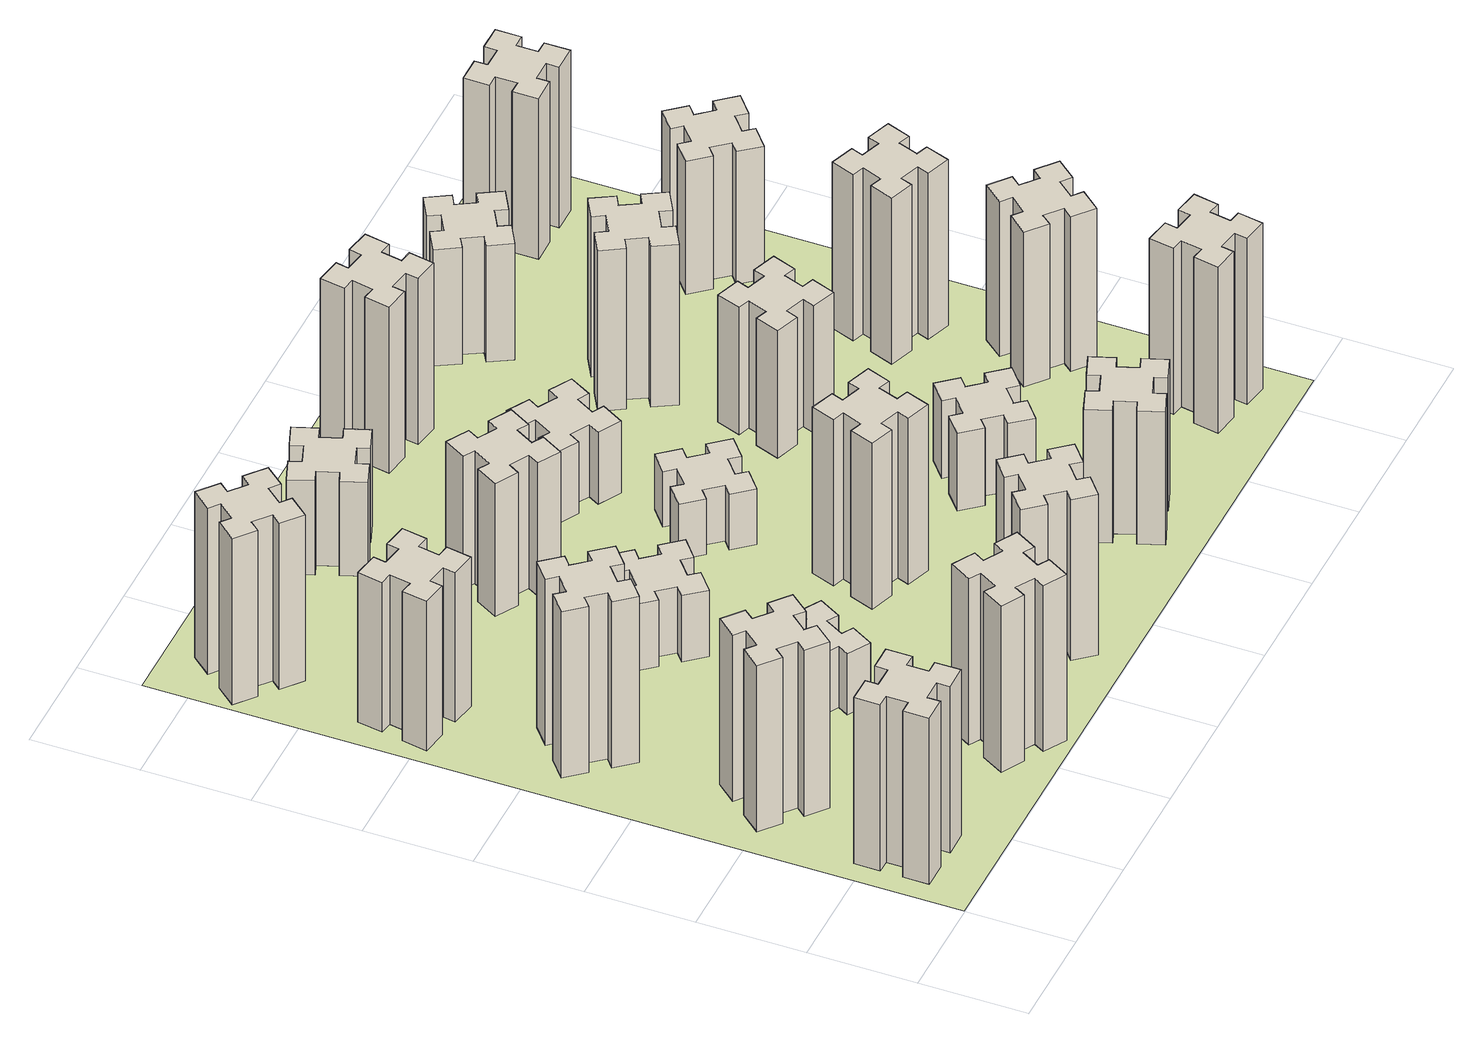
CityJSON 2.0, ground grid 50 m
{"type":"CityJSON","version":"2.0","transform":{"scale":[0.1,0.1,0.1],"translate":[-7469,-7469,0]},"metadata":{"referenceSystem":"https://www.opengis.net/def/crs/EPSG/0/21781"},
"CityObjects":{
"building1":{"type":"Building","attributes":{"class":"1000","function":"1000","usage":"1000","yearOfConstruction":2016,"roofType":"1000","measuredHeight":90,"storeysAboveGround":30,"storeysBelowGround":0},"geometry":[{"type":"Solid","lod":"1","boundaries":[[[[0,1,2,3,4,5,6,7,8,9,10,11,12,13,14,15,16,17,18,19]],[[17,16,20,21]],[[16,15,22,20]],[[15,14,23,22]],[[14,13,24,23]],[[13,12,25,24]],[[12,11,26,25]],[[11,10,27,26]],[[10,9,28,27]],[[9,8,29,28]],[[8,7,30,29]],[[7,6,31,30]],[[6,5,32,31]],[[5,4,33,32]],[[4,3,34,33]],[[3,2,35,34]],[[2,1,36,35]],[[1,0,37,36]],[[0,19,38,37]],[[19,18,39,38]],[[18,17,21,39]],[[24,25,26,27,28,29,30,31,32,33,34,35,36,37,38,39,21,20,22,23]]]]}]},
"building2":{"type":"Building","attributes":{"class":"1000","function":"1000","usage":"1000","yearOfConstruction":2016,"roofType":"1000","measuredHeight":90,"storeysAboveGround":30,"storeysBelowGround":0},"geometry":[{"type":"Solid","lod":"1","boundaries":[[[[40,41,42,43,44,45,46,47,48,49,50,51,52,53,54,55,56,57,58,59]],[[57,56,60,61]],[[56,55,62,60]],[[55,54,63,62]],[[54,53,64,63]],[[53,52,65,64]],[[52,51,66,65]],[[51,50,67,66]],[[50,49,68,67]],[[49,48,69,68]],[[48,47,70,69]],[[47,46,71,70]],[[46,45,72,71]],[[45,44,73,72]],[[44,43,74,73]],[[43,42,75,74]],[[42,41,76,75]],[[41,40,77,76]],[[40,59,78,77]],[[59,58,79,78]],[[58,57,61,79]],[[64,65,66,67,68,69,70,71,72,73,74,75,76,77,78,79,61,60,62,63]]]]}]},
"building3":{"type":"Building","attributes":{"class":"1000","function":"1000","usage":"1000","yearOfConstruction":2016,"roofType":"1000","measuredHeight":90,"storeysAboveGround":30,"storeysBelowGround":0},"geometry":[{"type":"Solid","lod":"1","boundaries":[[[[80,81,82,83,84,85,86,87,88,89,90,91,92,93,94,95,96,97,98,99]],[[97,96,100,101]],[[96,95,102,100]],[[95,94,103,102]],[[94,93,104,103]],[[93,92,105,104]],[[92,91,106,105]],[[91,90,107,106]],[[90,89,108,107]],[[89,88,109,108]],[[88,87,110,109]],[[87,86,111,110]],[[86,85,112,111]],[[85,84,113,112]],[[84,83,114,113]],[[83,82,115,114]],[[82,81,116,115]],[[81,80,117,116]],[[80,99,118,117]],[[99,98,119,118]],[[98,97,101,119]],[[104,105,106,107,108,109,110,111,112,113,114,115,116,117,118,119,101,100,102,103]]]]}]},
"building4":{"type":"Building","attributes":{"class":"1000","function":"1000","usage":"1000","yearOfConstruction":2016,"roofType":"1000","measuredHeight":81,"storeysAboveGround":30,"storeysBelowGround":0},"geometry":[{"type":"Solid","lod":"1","boundaries":[[[[120,121,122,123,124,125,126,127,128,129,130,131,132,133,134,135,136,137,138,139]],[[137,136,140,141]],[[136,135,142,140]],[[135,134,143,142]],[[134,133,144,143]],[[133,132,145,144]],[[132,131,146,145]],[[131,130,147,146]],[[130,129,148,147]],[[129,128,149,148]],[[128,127,150,149]],[[127,126,151,150]],[[126,125,152,151]],[[125,124,153,152]],[[124,123,154,153]],[[123,122,155,154]],[[122,121,156,155]],[[121,120,157,156]],[[120,139,158,157]],[[139,138,159,158]],[[138,137,141,159]],[[144,145,146,147,148,149,150,151,152,153,154,155,156,157,158,159,141,140,142,143]]]]}]},
"building5":{"type":"Building","attributes":{"class":"1000","function":"1000","usage":"1000","yearOfConstruction":2016,"roofType":"1000","measuredHeight":90,"storeysAboveGround":30,"storeysBelowGround":0},"geometry":[{"type":"Solid","lod":"1","boundaries":[[[[160,161,162,163,164,165,166,167,168,169,170,171,172,173,174,175,176,177,178,179]],[[177,176,180,181]],[[176,175,182,180]],[[175,174,183,182]],[[174,173,184,183]],[[173,172,185,184]],[[172,171,186,185]],[[171,170,187,186]],[[170,169,188,187]],[[169,168,189,188]],[[168,167,190,189]],[[167,166,191,190]],[[166,165,192,191]],[[165,164,193,192]],[[164,163,194,193]],[[163,162,195,194]],[[162,161,196,195]],[[161,160,197,196]],[[160,179,198,197]],[[179,178,199,198]],[[178,177,181,199]],[[184,185,186,187,188,189,190,191,192,193,194,195,196,197,198,199,181,180,182,183]]]]}]},
"building6":{"type":"Building","attributes":{"class":"1000","function":"1000","usage":"1000","yearOfConstruction":2016,"roofType":"1000","measuredHeight":90,"storeysAboveGround":30,"storeysBelowGround":0},"geometry":[{"type":"Solid","lod":"1","boundaries":[[[[200,201,202,203,204,205,206,207,208,209,210,211,212,213,214,215,216,217,218,219]],[[217,216,220,221]],[[216,215,222,220]],[[215,214,223,222]],[[214,213,224,223]],[[213,212,225,224]],[[212,211,226,225]],[[211,210,227,226]],[[210,209,228,227]],[[209,208,229,228]],[[208,207,230,229]],[[207,206,231,230]],[[206,205,232,231]],[[205,204,233,232]],[[204,203,234,233]],[[203,202,235,234]],[[202,201,236,235]],[[201,200,237,236]],[[200,219,238,237]],[[219,218,239,238]],[[218,217,221,239]],[[224,225,226,227,228,229,230,231,232,233,234,235,236,237,238,239,221,220,222,223]]]]}]},
"building7":{"type":"Building","attributes":{"class":"1000","function":"1000","usage":"1000","yearOfConstruction":2016,"roofType":"1000","measuredHeight":33,"storeysAboveGround":30,"storeysBelowGround":0},"geometry":[{"type":"Solid","lod":"1","boundaries":[[[[240,241,242,243,244,245,246,247,248,249,250,251,252,253,254,255,256,257,258,259]],[[257,256,260,261]],[[256,255,262,260]],[[255,254,263,262]],[[254,253,264,263]],[[253,252,265,264]],[[252,251,266,265]],[[251,250,267,266]],[[250,249,268,267]],[[249,248,269,268]],[[248,247,270,269]],[[247,246,271,270]],[[246,245,272,271]],[[245,244,273,272]],[[244,243,274,273]],[[243,242,275,274]],[[242,241,276,275]],[[241,240,277,276]],[[240,259,278,277]],[[259,258,279,278]],[[258,257,261,279]],[[264,265,266,267,268,269,270,271,272,273,274,275,276,277,278,279,261,260,262,263]]]]}]},
"building8":{"type":"Building","attributes":{"class":"1000","function":"1000","usage":"1000","yearOfConstruction":2016,"roofType":"1000","measuredHeight":36,"storeysAboveGround":30,"storeysBelowGround":0},"geometry":[{"type":"Solid","lod":"1","boundaries":[[[[280,281,282,283,284,285,286,287,288,289,290,291,292,293,294,295,296,297,298,299]],[[297,296,300,301]],[[296,295,302,300]],[[295,294,303,302]],[[294,293,304,303]],[[293,292,305,304]],[[292,291,306,305]],[[291,290,307,306]],[[290,289,308,307]],[[289,288,309,308]],[[288,287,310,309]],[[287,286,311,310]],[[286,285,312,311]],[[285,284,313,312]],[[284,283,314,313]],[[283,282,315,314]],[[282,281,316,315]],[[281,280,317,316]],[[280,299,318,317]],[[299,298,319,318]],[[298,297,301,319]],[[304,305,306,307,308,309,310,311,312,313,314,315,316,317,318,319,301,300,302,303]]]]}]},
"building9":{"type":"Building","attributes":{"class":"1000","function":"1000","usage":"1000","yearOfConstruction":2016,"roofType":"1000","measuredHeight":87,"storeysAboveGround":30,"storeysBelowGround":0},"geometry":[{"type":"Solid","lod":"1","boundaries":[[[[320,321,322,323,324,325,326,327,328,329,330,331,332,333,334,335,336,337,338,339]],[[337,336,340,341]],[[336,335,342,340]],[[335,334,343,342]],[[334,333,344,343]],[[333,332,345,344]],[[332,331,346,345]],[[331,330,347,346]],[[330,329,348,347]],[[329,328,349,348]],[[328,327,350,349]],[[327,326,351,350]],[[326,325,352,351]],[[325,324,353,352]],[[324,323,354,353]],[[323,322,355,354]],[[322,321,356,355]],[[321,320,357,356]],[[320,339,358,357]],[[339,338,359,358]],[[338,337,341,359]],[[344,345,346,347,348,349,350,351,352,353,354,355,356,357,358,359,341,340,342,343]]]]}]},
"building10":{"type":"Building","attributes":{"class":"1000","function":"1000","usage":"1000","yearOfConstruction":2016,"roofType":"1000","measuredHeight":72,"storeysAboveGround":30,"storeysBelowGround":0},"geometry":[{"type":"Solid","lod":"1","boundaries":[[[[360,361,362,363,364,365,366,367,368,369,370,371,372,373,374,375,376,377,378,379]],[[377,376,380,381]],[[376,375,382,380]],[[375,374,383,382]],[[374,373,384,383]],[[373,372,385,384]],[[372,371,386,385]],[[371,370,387,386]],[[370,369,388,387]],[[369,368,389,388]],[[368,367,390,389]],[[367,366,391,390]],[[366,365,392,391]],[[365,364,393,392]],[[364,363,394,393]],[[363,362,395,394]],[[362,361,396,395]],[[361,360,397,396]],[[360,379,398,397]],[[379,378,399,398]],[[378,377,381,399]],[[384,385,386,387,388,389,390,391,392,393,394,395,396,397,398,399,381,380,382,383]]]]}]},
"building11":{"type":"Building","attributes":{"class":"1000","function":"1000","usage":"1000","yearOfConstruction":2016,"roofType":"1000","measuredHeight":51,"storeysAboveGround":30,"storeysBelowGround":0},"geometry":[{"type":"Solid","lod":"1","boundaries":[[[[400,401,402,403,404,405,406,407,408,409,410,411,412,413,414,415,416,417,418,419]],[[417,416,420,421]],[[416,415,422,420]],[[415,414,423,422]],[[414,413,424,423]],[[413,412,425,424]],[[412,411,426,425]],[[411,410,427,426]],[[410,409,428,427]],[[409,408,429,428]],[[408,407,430,429]],[[407,406,431,430]],[[406,405,432,431]],[[405,404,433,432]],[[404,403,434,433]],[[403,402,435,434]],[[402,401,436,435]],[[401,400,437,436]],[[400,419,438,437]],[[419,418,439,438]],[[418,417,421,439]],[[424,425,426,427,428,429,430,431,432,433,434,435,436,437,438,439,421,420,422,423]]]]}]},
"building12":{"type":"Building","attributes":{"class":"1000","function":"1000","usage":"1000","yearOfConstruction":2016,"roofType":"1000","measuredHeight":90,"storeysAboveGround":30,"storeysBelowGround":0},"geometry":[{"type":"Solid","lod":"1","boundaries":[[[[440,441,442,443,444,445,446,447,448,449,450,451,452,453,454,455,456,457,458,459]],[[457,456,460,461]],[[456,455,462,460]],[[455,454,463,462]],[[454,453,464,463]],[[453,452,465,464]],[[452,451,466,465]],[[451,450,467,466]],[[450,449,468,467]],[[449,448,469,468]],[[448,447,470,469]],[[447,446,471,470]],[[446,445,472,471]],[[445,444,473,472]],[[444,443,474,473]],[[443,442,475,474]],[[442,441,476,475]],[[441,440,477,476]],[[440,459,478,477]],[[459,458,479,478]],[[458,457,461,479]],[[464,465,466,467,468,469,470,471,472,473,474,475,476,477,478,479,461,460,462,463]]]]}]},
"building13":{"type":"Building","attributes":{"class":"1000","function":"1000","usage":"1000","yearOfConstruction":2016,"roofType":"1000","measuredHeight":30,"storeysAboveGround":30,"storeysBelowGround":0},"geometry":[{"type":"Solid","lod":"1","boundaries":[[[[480,481,482,483,484,485,486,487,488,489,490,491,492,493,494,495,496,497,498,499]],[[497,496,500,501]],[[496,495,502,500]],[[495,494,503,502]],[[494,493,504,503]],[[493,492,505,504]],[[492,491,506,505]],[[491,490,507,506]],[[490,489,508,507]],[[489,488,509,508]],[[488,487,510,509]],[[487,486,511,510]],[[486,485,512,511]],[[485,484,513,512]],[[484,483,514,513]],[[483,482,515,514]],[[482,481,516,515]],[[481,480,517,516]],[[480,499,518,517]],[[499,498,519,518]],[[498,497,501,519]],[[504,505,506,507,508,509,510,511,512,513,514,515,516,517,518,519,501,500,502,503]]]]}]},
"building14":{"type":"Building","attributes":{"class":"1000","function":"1000","usage":"1000","yearOfConstruction":2016,"roofType":"1000","measuredHeight":39,"storeysAboveGround":30,"storeysBelowGround":0},"geometry":[{"type":"Solid","lod":"1","boundaries":[[[[520,521,522,523,524,525,526,527,528,529,530,531,532,533,534,535,536,537,538,539]],[[537,536,540,541]],[[536,535,542,540]],[[535,534,543,542]],[[534,533,544,543]],[[533,532,545,544]],[[532,531,546,545]],[[531,530,547,546]],[[530,529,548,547]],[[529,528,549,548]],[[528,527,550,549]],[[527,526,551,550]],[[526,525,552,551]],[[525,524,553,552]],[[524,523,554,553]],[[523,522,555,554]],[[522,521,556,555]],[[521,520,557,556]],[[520,539,558,557]],[[539,538,559,558]],[[538,537,541,559]],[[544,545,546,547,548,549,550,551,552,553,554,555,556,557,558,559,541,540,542,543]]]]}]},
"building15":{"type":"Building","attributes":{"class":"1000","function":"1000","usage":"1000","yearOfConstruction":2016,"roofType":"1000","measuredHeight":72,"storeysAboveGround":30,"storeysBelowGround":0},"geometry":[{"type":"Solid","lod":"1","boundaries":[[[[560,561,562,563,564,565,566,567,568,569,570,571,572,573,574,575,576,577,578,579]],[[577,576,580,581]],[[576,575,582,580]],[[575,574,583,582]],[[574,573,584,583]],[[573,572,585,584]],[[572,571,586,585]],[[571,570,587,586]],[[570,569,588,587]],[[569,568,589,588]],[[568,567,590,589]],[[567,566,591,590]],[[566,565,592,591]],[[565,564,593,592]],[[564,563,594,593]],[[563,562,595,594]],[[562,561,596,595]],[[561,560,597,596]],[[560,579,598,597]],[[579,578,599,598]],[[578,577,581,599]],[[584,585,586,587,588,589,590,591,592,593,594,595,596,597,598,599,581,580,582,583]]]]}]},
"building16":{"type":"Building","attributes":{"class":"1000","function":"1000","usage":"1000","yearOfConstruction":2016,"roofType":"1000","measuredHeight":90,"storeysAboveGround":30,"storeysBelowGround":0},"geometry":[{"type":"Solid","lod":"1","boundaries":[[[[600,601,602,603,604,605,606,607,608,609,610,611,612,613,614,615,616,617,618,619]],[[617,616,620,621]],[[616,615,622,620]],[[615,614,623,622]],[[614,613,624,623]],[[613,612,625,624]],[[612,611,626,625]],[[611,610,627,626]],[[610,609,628,627]],[[609,608,629,628]],[[608,607,630,629]],[[607,606,631,630]],[[606,605,632,631]],[[605,604,633,632]],[[604,603,634,633]],[[603,602,635,634]],[[602,601,636,635]],[[601,600,637,636]],[[600,619,638,637]],[[619,618,639,638]],[[618,617,621,639]],[[624,625,626,627,628,629,630,631,632,633,634,635,636,637,638,639,621,620,622,623]]]]}]},
"building17":{"type":"Building","attributes":{"class":"1000","function":"1000","usage":"1000","yearOfConstruction":2016,"roofType":"1000","measuredHeight":42,"storeysAboveGround":30,"storeysBelowGround":0},"geometry":[{"type":"Solid","lod":"1","boundaries":[[[[640,641,642,643,644,645,646,647,648,649,650,651,652,653,654,655,656,657,658,659]],[[657,656,660,661]],[[656,655,662,660]],[[655,654,663,662]],[[654,653,664,663]],[[653,652,665,664]],[[652,651,666,665]],[[651,650,667,666]],[[650,649,668,667]],[[649,648,669,668]],[[648,647,670,669]],[[647,646,671,670]],[[646,645,672,671]],[[645,644,673,672]],[[644,643,674,673]],[[643,642,675,674]],[[642,641,676,675]],[[641,640,677,676]],[[640,659,678,677]],[[659,658,679,678]],[[658,657,661,679]],[[664,665,666,667,668,669,670,671,672,673,674,675,676,677,678,679,661,660,662,663]]]]}]},
"building18":{"type":"Building","attributes":{"class":"1000","function":"1000","usage":"1000","yearOfConstruction":2016,"roofType":"1000","measuredHeight":69,"storeysAboveGround":30,"storeysBelowGround":0},"geometry":[{"type":"Solid","lod":"1","boundaries":[[[[680,681,682,683,684,685,686,687,688,689,690,691,692,693,694,695,696,697,698,699]],[[697,696,700,701]],[[696,695,702,700]],[[695,694,703,702]],[[694,693,704,703]],[[693,692,705,704]],[[692,691,706,705]],[[691,690,707,706]],[[690,689,708,707]],[[689,688,709,708]],[[688,687,710,709]],[[687,686,711,710]],[[686,685,712,711]],[[685,684,713,712]],[[684,683,714,713]],[[683,682,715,714]],[[682,681,716,715]],[[681,680,717,716]],[[680,699,718,717]],[[699,698,719,718]],[[698,697,701,719]],[[704,705,706,707,708,709,710,711,712,713,714,715,716,717,718,719,701,700,702,703]]]]}]},
"building19":{"type":"Building","attributes":{"class":"1000","function":"1000","usage":"1000","yearOfConstruction":2016,"roofType":"1000","measuredHeight":87,"storeysAboveGround":30,"storeysBelowGround":0},"geometry":[{"type":"Solid","lod":"1","boundaries":[[[[720,721,722,723,724,725,726,727,728,729,730,731,732,733,734,735,736,737,738,739]],[[737,736,740,741]],[[736,735,742,740]],[[735,734,743,742]],[[734,733,744,743]],[[733,732,745,744]],[[732,731,746,745]],[[731,730,747,746]],[[730,729,748,747]],[[729,728,749,748]],[[728,727,750,749]],[[727,726,751,750]],[[726,725,752,751]],[[725,724,753,752]],[[724,723,754,753]],[[723,722,755,754]],[[722,721,756,755]],[[721,720,757,756]],[[720,739,758,757]],[[739,738,759,758]],[[738,737,741,759]],[[744,745,746,747,748,749,750,751,752,753,754,755,756,757,758,759,741,740,742,743]]]]}]},
"building20":{"type":"Building","attributes":{"class":"1000","function":"1000","usage":"1000","yearOfConstruction":2016,"roofType":"1000","measuredHeight":90,"storeysAboveGround":30,"storeysBelowGround":0},"geometry":[{"type":"Solid","lod":"1","boundaries":[[[[760,761,762,763,764,765,766,767,768,769,770,771,772,773,774,775,776,777,778,779]],[[777,776,780,781]],[[776,775,782,780]],[[775,774,783,782]],[[774,773,784,783]],[[773,772,785,784]],[[772,771,786,785]],[[771,770,787,786]],[[770,769,788,787]],[[769,768,789,788]],[[768,767,790,789]],[[767,766,791,790]],[[766,765,792,791]],[[765,764,793,792]],[[764,763,794,793]],[[763,762,795,794]],[[762,761,796,795]],[[761,760,797,796]],[[760,779,798,797]],[[779,778,799,798]],[[778,777,781,799]],[[784,785,786,787,788,789,790,791,792,793,794,795,796,797,798,799,781,780,782,783]]]]}]},
"building21":{"type":"Building","attributes":{"class":"1000","function":"1000","usage":"1000","yearOfConstruction":2016,"roofType":"1000","measuredHeight":63,"storeysAboveGround":30,"storeysBelowGround":0},"geometry":[{"type":"Solid","lod":"1","boundaries":[[[[800,801,802,803,804,805,806,807,808,809,810,811,812,813,814,815,816,817,818,819]],[[817,816,820,821]],[[816,815,822,820]],[[815,814,823,822]],[[814,813,824,823]],[[813,812,825,824]],[[812,811,826,825]],[[811,810,827,826]],[[810,809,828,827]],[[809,808,829,828]],[[808,807,830,829]],[[807,806,831,830]],[[806,805,832,831]],[[805,804,833,832]],[[804,803,834,833]],[[803,802,835,834]],[[802,801,836,835]],[[801,800,837,836]],[[800,819,838,837]],[[819,818,839,838]],[[818,817,821,839]],[[824,825,826,827,828,829,830,831,832,833,834,835,836,837,838,839,821,820,822,823]]]]}]},
"building22":{"type":"Building","attributes":{"class":"1000","function":"1000","usage":"1000","yearOfConstruction":2016,"roofType":"1000","measuredHeight":84,"storeysAboveGround":30,"storeysBelowGround":0},"geometry":[{"type":"Solid","lod":"1","boundaries":[[[[840,841,842,843,844,845,846,847,848,849,850,851,852,853,854,855,856,857,858,859]],[[857,856,860,861]],[[856,855,862,860]],[[855,854,863,862]],[[854,853,864,863]],[[853,852,865,864]],[[852,851,866,865]],[[851,850,867,866]],[[850,849,868,867]],[[849,848,869,868]],[[848,847,870,869]],[[847,846,871,870]],[[846,845,872,871]],[[845,844,873,872]],[[844,843,874,873]],[[843,842,875,874]],[[842,841,876,875]],[[841,840,877,876]],[[840,859,878,877]],[[859,858,879,878]],[[858,857,861,879]],[[864,865,866,867,868,869,870,871,872,873,874,875,876,877,878,879,861,860,862,863]]]]}]},
"building23":{"type":"Building","attributes":{"class":"1000","function":"1000","usage":"1000","yearOfConstruction":2016,"roofType":"1000","measuredHeight":90,"storeysAboveGround":30,"storeysBelowGround":0},"geometry":[{"type":"Solid","lod":"1","boundaries":[[[[880,881,882,883,884,885,886,887,888,889,890,891,892,893,894,895,896,897,898,899]],[[897,896,900,901]],[[896,895,902,900]],[[895,894,903,902]],[[894,893,904,903]],[[893,892,905,904]],[[892,891,906,905]],[[891,890,907,906]],[[890,889,908,907]],[[889,888,909,908]],[[888,887,910,909]],[[887,886,911,910]],[[886,885,912,911]],[[885,884,913,912]],[[884,883,914,913]],[[883,882,915,914]],[[882,881,916,915]],[[881,880,917,916]],[[880,899,918,917]],[[899,898,919,918]],[[898,897,901,919]],[[904,905,906,907,908,909,910,911,912,913,914,915,916,917,918,919,901,900,902,903]]]]}]},
"building24":{"type":"Building","attributes":{"class":"1000","function":"1000","usage":"1000","yearOfConstruction":2016,"roofType":"1000","measuredHeight":72,"storeysAboveGround":30,"storeysBelowGround":0},"geometry":[{"type":"Solid","lod":"1","boundaries":[[[[920,921,922,923,924,925,926,927,928,929,930,931,932,933,934,935,936,937,938,939]],[[937,936,940,941]],[[936,935,942,940]],[[935,934,943,942]],[[934,933,944,943]],[[933,932,945,944]],[[932,931,946,945]],[[931,930,947,946]],[[930,929,948,947]],[[929,928,949,948]],[[928,927,950,949]],[[927,926,951,950]],[[926,925,952,951]],[[925,924,953,952]],[[924,923,954,953]],[[923,922,955,954]],[[922,921,956,955]],[[921,920,957,956]],[[920,939,958,957]],[[939,938,959,958]],[[938,937,941,959]],[[944,945,946,947,948,949,950,951,952,953,954,955,956,957,958,959,941,940,942,943]]]]}]},
"building25":{"type":"Building","attributes":{"class":"1000","function":"1000","usage":"1000","yearOfConstruction":2016,"roofType":"1000","measuredHeight":87,"storeysAboveGround":30,"storeysBelowGround":0},"geometry":[{"type":"Solid","lod":"1","boundaries":[[[[960,961,962,963,964,965,966,967,968,969,970,971,972,973,974,975,976,977,978,979]],[[977,976,980,981]],[[976,975,982,980]],[[975,974,983,982]],[[974,973,984,983]],[[973,972,985,984]],[[972,971,986,985]],[[971,970,987,986]],[[970,969,988,987]],[[969,968,989,988]],[[968,967,990,989]],[[967,966,991,990]],[[966,965,992,991]],[[965,964,993,992]],[[964,963,994,993]],[[963,962,995,994]],[[962,961,996,995]],[[961,960,997,996]],[[960,979,998,997]],[[979,978,999,998]],[[978,977,981,999]],[[984,985,986,987,988,989,990,991,992,993,994,995,996,997,998,999,981,980,982,983]]]]}]},
"landuse1":{"type":"LandUse","attributes":{"name":"plot1","function":"1010"},"geometry":[{"type":"MultiSurface","lod":"1","boundaries":[[[1000,1001,1002,1003]]]}]}
},
"vertices":[
[165,425,0],[165,325,0],[105,325,0],[105,205,0],[225,205,0],[225,265,0],[325,265,0],[325,205,0],[445,205,0],[445,325,0],[385,325,0],[385,425,0],[445,425,0],[445,545,0],[325,545,0],[325,485,0],[225,485,0],[225,545,0],[105,545,0],[105,425,0],[225,485,900],[225,545,900],[325,485,900],[325,545,900],[445,545,900],[445,425,900],[385,425,900],[385,325,900],[445,325,900],[445,205,900],[325,205,900],[325,265,900],[225,265,900],[225,205,900],[105,205,900],[105,325,900],[165,325,900],[165,425,900],[105,425,900],[105,545,900],
[323,1124,0],[259,1048,0],[213,1086,0],[136,994,0],[228,917,0],[266,963,0],[343,899,0],[304,853,0],[396,776,0],[473,868,0],[427,906,0],[492,983,0],[538,944,0],[615,1036,0],[523,1113,0],[484,1067,0],[408,1132,0],[446,1178,0],[354,1255,0],[277,1163,0],[408,1132,900],[446,1178,900],[484,1067,900],[523,1113,900],[615,1036,900],[538,944,900],[492,983,900],[427,906,900],[473,868,900],[396,776,900],[304,853,900],[343,899,900],[266,963,900],[228,917,900],[136,994,900],[213,1086,900],[259,1048,900],[323,1124,900],[277,1163,900],[354,1255,900],
[492,1888,0],[427,1964,0],[473,2003,0],[396,2095,0],[304,2018,0],[343,1972,0],[266,1907,0],[228,1953,0],[136,1876,0],[213,1784,0],[259,1823,0],[323,1746,0],[277,1708,0],[354,1616,0],[446,1693,0],[408,1739,0],[484,1803,0],[523,1757,0],[615,1834,0],[538,1926,0],[484,1803,900],[523,1757,900],[408,1739,900],[446,1693,900],[354,1616,900],[277,1708,900],[323,1746,900],[259,1823,900],[213,1784,900],[136,1876,900],[228,1953,900],[266,1907,900],[343,1972,900],[304,2018,900],[396,2095,900],[473,2003,900],[427,1964,900],[492,1888,900],[538,1926,900],[615,1834,900],
[207,2496,0],[305,2478,0],[295,2419,0],[413,2398,0],[434,2517,0],[375,2527,0],[392,2625,0],[451,2615,0],[472,2733,0],[354,2754,0],[344,2695,0],[245,2712,0],[256,2771,0],[137,2792,0],[117,2674,0],[176,2664,0],[158,2565,0],[99,2576,0],[78,2457,0],[197,2437,0],[158,2565,810],[99,2576,810],[176,2664,810],[117,2674,810],[137,2792,810],[256,2771,810],[245,2712,810],[344,2695,810],[354,2754,810],[472,2733,810],[451,2615,810],[392,2625,810],[375,2527,810],[434,2517,810],[413,2398,810],[295,2419,810],[305,2478,810],[207,2496,810],[197,2437,810],[78,2457,810],
[1214,346,0],[1127,396,0],[1157,448,0],[1053,508,0],[993,404,0],[1045,374,0],[995,287,0],[943,317,0],[883,213,0],[987,153,0],[1017,205,0],[1104,155,0],[1074,103,0],[1178,43,0],[1238,147,0],[1186,177,0],[1236,264,0],[1288,234,0],[1348,338,0],[1244,398,0],[1236,264,900],[1288,234,900],[1186,177,900],[1238,147,900],[1178,43,900],[1074,103,900],[1104,155,900],[1017,205,900],[987,153,900],[883,213,900],[943,317,900],[995,287,900],[1045,374,900],[993,404,900],[1053,508,900],[1157,448,900],[1127,396,900],[1214,346,900],[1244,398,900],[1348,338,900],
[384,3387,0],[308,3452,0],[346,3498,0],[254,3575,0],[177,3483,0],[223,3444,0],[159,3368,0],[113,3406,0],[36,3314,0],[128,3237,0],[166,3283,0],[243,3219,0],[204,3173,0],[296,3096,0],[373,3188,0],[327,3226,0],[392,3303,0],[438,3264,0],[515,3356,0],[423,3433,0],[392,3303,900],[438,3264,900],[327,3226,900],[373,3188,900],[296,3096,900],[204,3173,900],[243,3219,900],[166,3283,900],[128,3237,900],[36,3314,900],[113,3406,900],[159,3368,900],[223,3444,900],[177,3483,900],[254,3575,900],[346,3498,900],[308,3452,900],[384,3387,900],[423,3433,900],[515,3356,900],
[1086,1017,0],[1136,1104,0],[1188,1074,0],[1248,1178,0],[1144,1238,0],[1114,1186,0],[1027,1236,0],[1057,1288,0],[953,1348,0],[893,1244,0],[945,1214,0],[895,1127,0],[843,1157,0],[783,1053,0],[887,993,0],[917,1045,0],[1004,995,0],[974,943,0],[1078,883,0],[1138,987,0],[1004,995,330],[974,943,330],[917,1045,330],[887,993,330],[783,1053,330],[843,1157,330],[895,1127,330],[945,1214,330],[893,1244,330],[953,1348,330],[1057,1288,330],[1027,1236,330],[1114,1186,330],[1144,1238,330],[1248,1178,330],[1188,1074,330],[1136,1104,330],[1086,1017,330],[1138,987,330],[1078,883,330],
[1083,1972,0],[1006,1907,0],[968,1953,0],[876,1876,0],[953,1784,0],[999,1823,0],[1063,1746,0],[1017,1708,0],[1094,1616,0],[1186,1693,0],[1148,1739,0],[1224,1803,0],[1263,1757,0],[1355,1834,0],[1278,1926,0],[1232,1888,0],[1167,1964,0],[1213,2003,0],[1136,2095,0],[1044,2018,0],[1167,1964,360],[1213,2003,360],[1232,1888,360],[1278,1926,360],[1355,1834,360],[1263,1757,360],[1224,1803,360],[1148,1739,360],[1186,1693,360],[1094,1616,360],[1017,1708,360],[1063,1746,360],[999,1823,360],[953,1784,360],[876,1876,360],[968,1953,360],[1006,1907,360],[1083,1972,360],[1044,2018,360],[1136,2095,360],
[1639,343,0],[1703,266,0],[1657,228,0],[1734,136,0],[1826,213,0],[1788,259,0],[1864,323,0],[1903,277,0],[1995,354,0],[1918,446,0],[1872,408,0],[1807,484,0],[1853,523,0],[1776,615,0],[1684,538,0],[1723,492,0],[1646,427,0],[1608,473,0],[1516,396,0],[1593,304,0],[1646,427,870],[1608,473,870],[1723,492,870],[1684,538,870],[1776,615,870],[1853,523,870],[1807,484,870],[1872,408,870],[1918,446,870],[1995,354,870],[1903,277,870],[1864,323,870],[1788,259,870],[1826,213,870],[1734,136,870],[1657,228,870],[1703,266,870],[1639,343,870],[1593,304,870],[1516,396,870],
[1314,2666,0],[1227,2716,0],[1257,2768,0],[1153,2828,0],[1093,2724,0],[1145,2694,0],[1095,2607,0],[1043,2637,0],[983,2533,0],[1087,2473,0],[1117,2525,0],[1204,2475,0],[1174,2423,0],[1278,2363,0],[1338,2467,0],[1286,2497,0],[1336,2584,0],[1388,2554,0],[1448,2658,0],[1344,2718,0],[1336,2584,720],[1388,2554,720],[1286,2497,720],[1338,2467,720],[1278,2363,720],[1174,2423,720],[1204,2475,720],[1117,2525,720],[1087,2473,720],[983,2533,720],[1043,2637,720],[1095,2607,720],[1145,2694,720],[1093,2724,720],[1153,2828,720],[1257,2768,720],[1227,2716,720],[1314,2666,720],[1344,2718,720],[1448,2658,720],
[1125,3456,0],[1031,3422,0],[1010,3478,0],[897,3437,0],[939,3324,0],[995,3345,0],[1029,3251,0],[973,3230,0],[1014,3117,0],[1127,3159,0],[1106,3215,0],[1200,3249,0],[1220,3193,0],[1333,3234,0],[1292,3347,0],[1236,3326,0],[1202,3420,0],[1258,3440,0],[1217,3553,0],[1104,3512,0],[1202,3420,510],[1258,3440,510],[1236,3326,510],[1292,3347,510],[1333,3234,510],[1220,3193,510],[1200,3249,510],[1106,3215,510],[1127,3159,510],[1014,3117,510],[973,3230,510],[1029,3251,510],[995,3345,510],[939,3324,510],[897,3437,510],[1010,3478,510],[1031,3422,510],[1125,3456,510],[1104,3512,510],[1217,3553,510],
[1769,1300,0],[1735,1206,0],[1679,1227,0],[1637,1114,0],[1750,1073,0],[1771,1129,0],[1865,1095,0],[1844,1039,0],[1957,997,0],[1998,1110,0],[1942,1131,0],[1976,1225,0],[2032,1204,0],[2073,1317,0],[1960,1358,0],[1940,1302,0],[1846,1336,0],[1867,1392,0],[1754,1433,0],[1713,1320,0],[1846,1336,900],[1867,1392,900],[1940,1302,900],[1960,1358,900],[2073,1317,900],[2032,1204,900],[1976,1225,900],[1942,1131,900],[1998,1110,900],[1957,997,900],[1844,1039,900],[1865,1095,900],[1771,1129,900],[1750,1073,900],[1637,1114,900],[1679,1227,900],[1735,1206,900],[1769,1300,900],[1713,1320,900],[1754,1433,900],
[1972,1988,0],[1907,2064,0],[1953,2103,0],[1876,2195,0],[1784,2118,0],[1823,2072,0],[1746,2007,0],[1708,2053,0],[1616,1976,0],[1693,1884,0],[1739,1923,0],[1803,1846,0],[1757,1808,0],[1834,1716,0],[1926,1793,0],[1888,1839,0],[1964,1903,0],[2003,1857,0],[2095,1934,0],[2018,2026,0],[1964,1903,300],[2003,1857,300],[1888,1839,300],[1926,1793,300],[1834,1716,300],[1757,1808,300],[1803,1846,300],[1739,1923,300],[1693,1884,300],[1616,1976,300],[1708,2053,300],[1746,2007,300],[1823,2072,300],[1784,2118,300],[1876,2195,300],[1953,2103,300],[1907,2064,300],[1972,1988,300],[2018,2026,300],[2095,1934,300],
[1926,2497,0],[1976,2584,0],[2028,2554,0],[2088,2658,0],[1984,2718,0],[1954,2666,0],[1867,2716,0],[1897,2768,0],[1793,2828,0],[1733,2724,0],[1785,2694,0],[1735,2607,0],[1683,2637,0],[1623,2533,0],[1727,2473,0],[1757,2525,0],[1844,2475,0],[1814,2423,0],[1918,2363,0],[1978,2467,0],[1844,2475,390],[1814,2423,390],[1757,2525,390],[1727,2473,390],[1623,2533,390],[1683,2637,390],[1735,2607,390],[1785,2694,390],[1733,2724,390],[1793,2828,390],[1897,2768,390],[1867,2716,390],[1954,2666,390],[1984,2718,390],[2088,2658,390],[2028,2554,390],[1976,2584,390],[1926,2497,390],[1978,2467,390],[1918,2363,390],
[2586,255,0],[2680,289,0],[2700,233,0],[2813,274,0],[2772,387,0],[2716,366,0],[2682,460,0],[2738,480,0],[2697,593,0],[2584,552,0],[2605,496,0],[2511,462,0],[2490,518,0],[2377,477,0],[2419,364,0],[2475,385,0],[2509,291,0],[2453,270,0],[2494,157,0],[2607,199,0],[2509,291,720],[2453,270,720],[2475,385,720],[2419,364,720],[2377,477,720],[2490,518,720],[2511,462,720],[2605,496,720],[2584,552,720],[2697,593,720],[2738,480,720],[2682,460,720],[2716,366,720],[2772,387,720],[2813,274,720],[2700,233,720],[2680,289,720],[2586,255,720],[2607,199,720],[2494,157,720],
[1955,3367,0],[1972,3465,0],[2031,3455,0],[2052,3573,0],[1934,3594,0],[1924,3535,0],[1825,3552,0],[1836,3611,0],[1717,3632,0],[1697,3514,0],[1756,3504,0],[1738,3405,0],[1679,3416,0],[1658,3297,0],[1777,3277,0],[1787,3336,0],[1885,3318,0],[1875,3259,0],[1993,3238,0],[2014,3357,0],[1885,3318,900],[1875,3259,900],[1787,3336,900],[1777,3277,900],[1658,3297,900],[1679,3416,900],[1738,3405,900],[1756,3504,900],[1697,3514,900],[1717,3632,900],[1836,3611,900],[1825,3552,900],[1924,3535,900],[1934,3594,900],[2052,3573,900],[2031,3455,900],[1972,3465,900],[1955,3367,900],[2014,3357,900],[1993,3238,900],
[2563,1132,0],[2486,1067,0],[2448,1113,0],[2356,1036,0],[2433,944,0],[2479,983,0],[2543,906,0],[2497,868,0],[2574,776,0],[2666,853,0],[2628,899,0],[2704,963,0],[2743,917,0],[2835,994,0],[2758,1086,0],[2712,1048,0],[2647,1124,0],[2693,1163,0],[2616,1255,0],[2524,1178,0],[2647,1124,420],[2693,1163,420],[2712,1048,420],[2758,1086,420],[2835,994,420],[2743,917,420],[2704,963,420],[2628,899,420],[2666,853,420],[2574,776,420],[2497,868,420],[2543,906,420],[2479,983,420],[2433,944,420],[2356,1036,420],[2448,1113,420],[2486,1067,420],[2563,1132,420],[2524,1178,420],[2616,1255,420],
[2682,1871,0],[2716,1965,0],[2772,1944,0],[2813,2057,0],[2700,2098,0],[2680,2042,0],[2586,2076,0],[2607,2132,0],[2494,2173,0],[2453,2060,0],[2509,2040,0],[2475,1946,0],[2419,1967,0],[2377,1854,0],[2490,1813,0],[2511,1869,0],[2605,1835,0],[2584,1779,0],[2697,1737,0],[2738,1850,0],[2605,1835,690],[2584,1779,690],[2511,1869,690],[2490,1813,690],[2377,1854,690],[2419,1967,690],[2475,1946,690],[2509,2040,690],[2453,2060,690],[2494,2173,690],[2607,2132,690],[2586,2076,690],[2680,2042,690],[2700,2098,690],[2813,2057,690],[2772,1944,690],[2716,1965,690],[2682,1871,690],[2738,1850,690],[2697,1737,690],
[2475,2584,0],[2525,2497,0],[2473,2467,0],[2533,2363,0],[2637,2423,0],[2607,2475,0],[2694,2525,0],[2724,2473,0],[2828,2533,0],[2768,2637,0],[2716,2607,0],[2666,2694,0],[2718,2724,0],[2658,2828,0],[2554,2768,0],[2584,2716,0],[2497,2666,0],[2467,2718,0],[2363,2658,0],[2423,2554,0],[2497,2666,870],[2467,2718,870],[2584,2716,870],[2554,2768,870],[2658,2828,870],[2718,2724,870],[2666,2694,870],[2716,2607,870],[2768,2637,870],[2828,2533,870],[2724,2473,870],[2694,2525,870],[2607,2475,870],[2637,2423,870],[2533,2363,870],[2473,2467,870],[2525,2497,870],[2475,2584,870],[2423,2554,870],[2363,2658,870],
[3504,475,0],[3405,492,0],[3416,551,0],[3297,572,0],[3277,454,0],[3336,444,0],[3318,345,0],[3259,356,0],[3238,237,0],[3357,217,0],[3367,276,0],[3465,258,0],[3455,199,0],[3573,178,0],[3594,297,0],[3535,307,0],[3552,405,0],[3611,395,0],[3632,513,0],[3514,534,0],[3552,405,900],[3611,395,900],[3535,307,900],[3594,297,900],[3573,178,900],[3455,199,900],[3465,258,900],[3367,276,900],[3357,217,900],[3238,237,900],[3259,356,900],[3318,345,900],[3336,444,900],[3277,454,900],[3297,572,900],[3416,551,900],[3405,492,900],[3504,475,900],[3514,534,900],[3632,513,900],
[2716,3347,0],[2666,3434,0],[2718,3464,0],[2658,3568,0],[2554,3508,0],[2584,3456,0],[2497,3406,0],[2467,3458,0],[2363,3398,0],[2423,3294,0],[2475,3324,0],[2525,3237,0],[2473,3207,0],[2533,3103,0],[2637,3163,0],[2607,3215,0],[2694,3265,0],[2724,3213,0],[2828,3273,0],[2768,3377,0],[2694,3265,630],[2724,3213,630],[2607,3215,630],[2637,3163,630],[2533,3103,630],[2473,3207,630],[2525,3237,630],[2475,3324,630],[2423,3294,630],[2363,3398,630],[2467,3458,630],[2497,3406,630],[2584,3456,630],[2554,3508,630],[2658,3568,630],[2718,3464,630],[2666,3434,630],[2716,3347,630],[2768,3377,630],[2828,3273,630],
[3487,1006,0],[3552,1083,0],[3598,1044,0],[3675,1136,0],[3583,1213,0],[3544,1167,0],[3468,1232,0],[3506,1278,0],[3414,1355,0],[3337,1263,0],[3383,1224,0],[3319,1148,0],[3273,1186,0],[3196,1094,0],[3288,1017,0],[3326,1063,0],[3403,999,0],[3364,953,0],[3456,876,0],[3533,968,0],[3403,999,840],[3364,953,840],[3326,1063,840],[3288,1017,840],[3196,1094,840],[3273,1186,840],[3319,1148,840],[3383,1224,840],[3337,1263,840],[3414,1355,840],[3506,1278,840],[3468,1232,840],[3544,1167,840],[3583,1213,840],[3675,1136,840],[3598,1044,840],[3552,1083,840],[3487,1006,840],[3533,968,840],[3456,876,840],
[3420,1842,0],[3326,1876,0],[3347,1932,0],[3234,1973,0],[3193,1860,0],[3249,1840,0],[3215,1746,0],[3159,1767,0],[3117,1654,0],[3230,1613,0],[3251,1669,0],[3345,1635,0],[3324,1579,0],[3437,1537,0],[3478,1650,0],[3422,1671,0],[3456,1765,0],[3512,1744,0],[3553,1857,0],[3440,1898,0],[3456,1765,900],[3512,1744,900],[3422,1671,900],[3478,1650,900],[3437,1537,900],[3324,1579,900],[3345,1635,900],[3251,1669,900],[3230,1613,900],[3117,1654,900],[3159,1767,900],[3215,1746,900],[3249,1840,900],[3193,1860,900],[3234,1973,900],[3347,1932,900],[3326,1876,900],[3420,1842,900],[3440,1898,900],[3553,1857,900],
[3319,2563,0],[3383,2486,0],[3337,2448,0],[3414,2356,0],[3506,2433,0],[3468,2479,0],[3544,2543,0],[3583,2497,0],[3675,2574,0],[3598,2666,0],[3552,2628,0],[3487,2704,0],[3533,2743,0],[3456,2835,0],[3364,2758,0],[3403,2712,0],[3326,2647,0],[3288,2693,0],[3196,2616,0],[3273,2524,0],[3326,2647,720],[3288,2693,720],[3403,2712,720],[3364,2758,720],[3456,2835,720],[3533,2743,720],[3487,2704,720],[3552,2628,720],[3598,2666,720],[3675,2574,720],[3583,2497,720],[3544,2543,720],[3468,2479,720],[3506,2433,720],[3414,2356,720],[3337,2448,720],[3383,2486,720],[3319,2563,720],[3273,2524,720],[3196,2616,720],
[3285,3325,0],[3385,3325,0],[3385,3265,0],[3505,3265,0],[3505,3385,0],[3445,3385,0],[3445,3485,0],[3505,3485,0],[3505,3605,0],[3385,3605,0],[3385,3545,0],[3285,3545,0],[3285,3605,0],[3165,3605,0],[3165,3485,0],[3225,3485,0],[3225,3385,0],[3165,3385,0],[3165,3265,0],[3285,3265,0],[3225,3385,870],[3165,3385,870],[3225,3485,870],[3165,3485,870],[3165,3605,870],[3285,3605,870],[3285,3545,870],[3385,3545,870],[3385,3605,870],[3505,3605,870],[3505,3485,870],[3445,3485,870],[3445,3385,870],[3505,3385,870],[3505,3265,870],[3385,3265,870],[3385,3325,870],[3285,3325,870],[3285,3265,870],[3165,3265,870],
[5,3705,0],[3705,3705,0],[3705,5,0],[5,5,0]
]}
